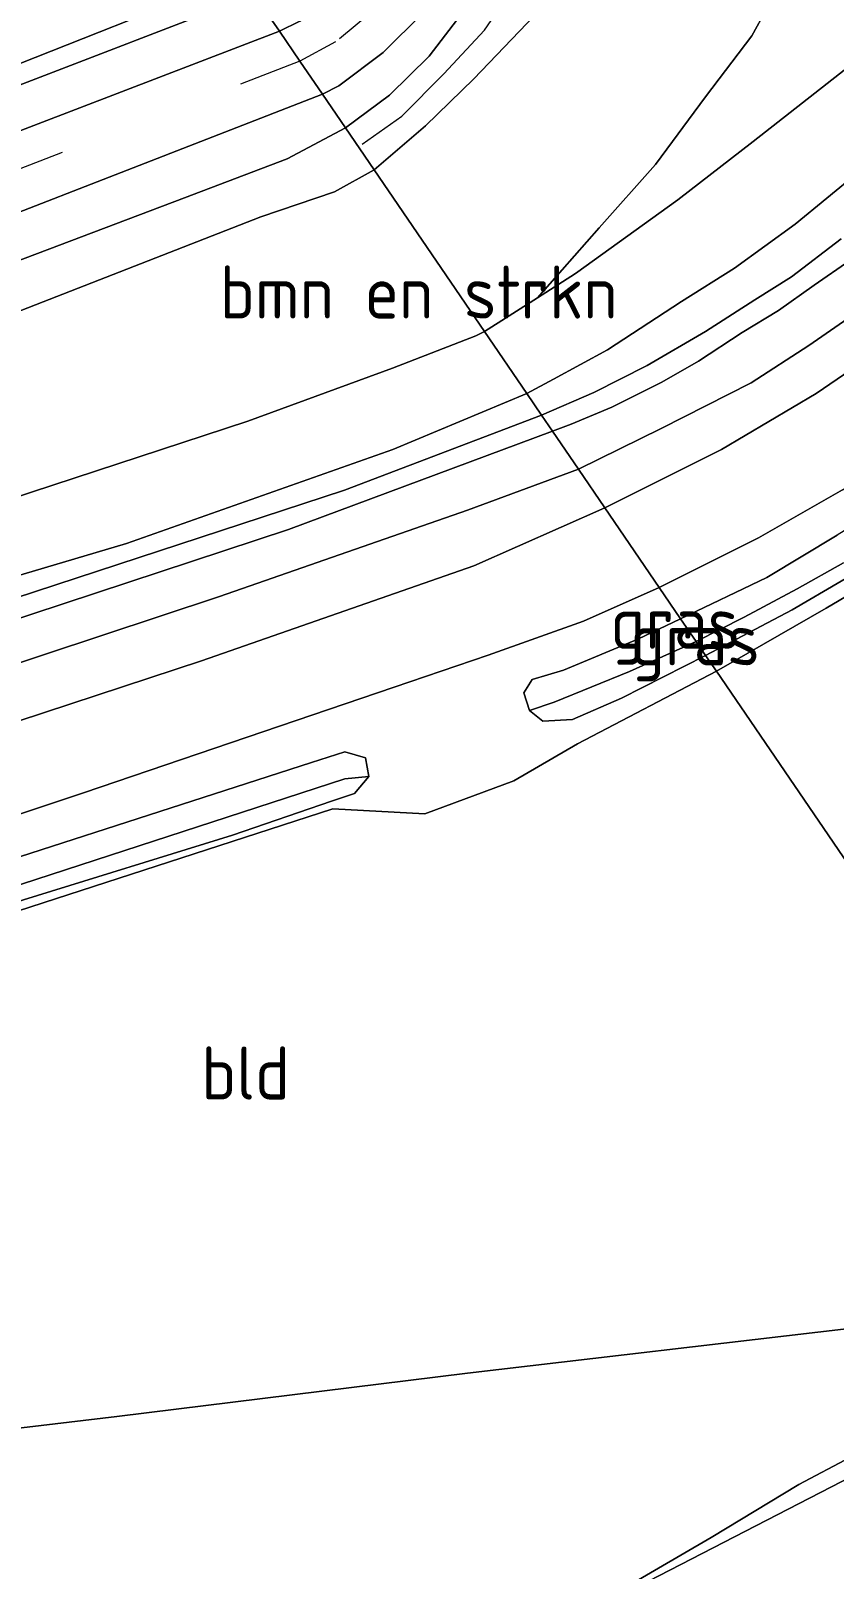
# Model space of a CAD drawing. Extents: x 253736 to 255979, y 477184 to 479215.
# Drawn here: x 254273 to 254310.8, y 477537.7 to 477610.2 of the extents above; entities that cross this region are included whole.
import ezdxf
from ezdxf.enums import TextEntityAlignment as Align

# ---------------------------------------------------------------- set-up
doc = ezdxf.new("R2010")
doc.units = 0
doc.linetypes.add('39strp', pattern=[12, 3, -9])
for name, color, linetype, lineweight in [('af-bs-doorgang', 8, 'Continuous', 18), ('af-bs-rasterhekwerk', 8, 'hekwerk', 18), ('bp-b5-bomenstruiken', 8, 'Continuous', 18), ('bp-b5-grasland', 8, 'Continuous', 18), ('bp-b5-overig', 8, 'Continuous', 18), ('gw-bs-insteekwatergang', 8, 'Continuous', 18), ('gw-bs-kruinlijn', 8, 'Continuous', 18), ('gw-bs-teenlijn', 8, 'Continuous', 18), ('mk-bs-39streep 0.15', 8, '39strp', 18), ('og-b5-grond_ingericht', 8, 'Continuous', 18), ('og-b5-spoor', 8, 'Continuous', 18), ('og-b5-water', 8, 'Continuous', 18), ('og-bs-hulpgeometrie', 8, 'Continuous', 18), ('og-bs-terreinafscheiding', 8, 'Continuous', 18), ('vh-b5-verh_soort', 8, 'Continuous', 18), ('wh-bs-greppel', 8, 'greppel', 18), ('wh-bs-waterlijn', 8, 'Continuous', 18)]:
    doc.layers.add(name, color=color, linetype=linetype, lineweight=lineweight)
doc.styles.add('rtw_iso', font='isocp.shx')
doc.linetypes.add('greppel', pattern='A,25.5,-0.01,[14,RTW.shx,S=1,R=0,X=0,Y=0],1,[14,RTW.shx,S=1,R=0,X=0,Y=0],1,[14,RTW.shx,S=1,R=0,X=0,Y=0],1,[14,RTW.shx,S=1,R=0,X=0,Y=0],1,[14,RTW.shx,S=1,R=0,X=0,Y=0],0.5,-0.01', length=30.02)
doc.linetypes.add('hekwerk', pattern='A,7,-1.5,[1,RTW.shx,S=0.75,R=0,X=0,Y=0],-1.5', length=10)

# ---------------------------------------------------------------- blocks, each defined once
blk = doc.blocks.new('dtbattr-r')
at = {"style": 'rtw_iso'}
blk.add_attdef('TAG', text='', height=2.5, dxfattribs=at).set_placement((0, 0), align=Align.MIDDLE_CENTER)
blk = doc.blocks.new('Deel_d28hz')
at = {"layer": 'af-bs-doorgang'}
blk.add_polyline3d([(254295.741, 477574.876, 23.279), (254291.548, 477573.314, 23.306)], dxfattribs=at)
at = {"layer": 'af-bs-rasterhekwerk'}
for points in [[(254305.281, 477580.035, 23.264), (254310.453, 477583.014, 23.242), (254314.055, 477585.124, 23.215), (254320.361, 477589.577, 23.197), (254326.838, 477595.349, 23.179), (254336.285, 477604.744, 23.056), (254344.455, 477612.703, 23.041), (254347.383, 477615.575, 23.023), (254361.225, 477624.149, 23.005), (254388.634, 477640.439, 23.131), (254414.137, 477655.25, 23.323), (254435.341, 477667.717, 23.656), (254456.128, 477627.019, 23.476), (254426.47, 477610.52, 23.293), (254399.983, 477595.896, 23.299), (254373.551, 477581.547, 23.341), (254342.313, 477565.125, 23.425), (254322.524, 477554.771, 23.24)], [(254288.585, 477604.874, 28.996), (254290.451, 477606.199, 29.086), (254292.441, 477608.195, 29.137), (254294.352, 477610.248, 29.2), (254296.208, 477612.96, 29.269), (254297.328, 477615.768, 29.329), (254297.962, 477618.482, 29.428), (254298.282, 477620.678, 29.452), (254298.194, 477623.689, 29.497), (254297.875, 477625.411, 29.5), (254297.296, 477627.586, 29.542), (254298.008, 477629.919, 28.429), (254301.788, 477639.184, 23.827), (254302.29, 477639.539, 23.527), (254305.92, 477641.576, 23.473)], [(254305.281, 477580.035, 23.264), (254298.734, 477576.61, 23.399), (254295.741, 477574.876, 23.279)], [(254291.548, 477573.314, 23.306), (254287.212, 477573.543, 23.228), (254267.002, 477566.99, 23.045), (254242.829, 477559.226, 22.937), (254224.765, 477553.322, 22.88), (254221.338, 477552.046, 22.844), (254218.092, 477538.176, 22.697)], [(254232.164, 477512.946, 24.131), (254223.257, 477525.936, 23.999), (254217.172, 477534.852, 23.834), (254215.819, 477537.077, 23.591), (254218.092, 477538.176, 22.697), (254233.383, 477540.146, 22.694), (254246.682, 477541.905, 22.742), (254261.564, 477543.065, 22.823), (254277.034, 477544.902, 23.048), (254293.547, 477546.947, 23.147), (254311.538, 477549.059, 23.213), (254322.524, 477554.771, 23.24)]]:
    blk.add_polyline3d(points, dxfattribs=at)
at = {"layer": 'bp-b5-bomenstruiken'}
for points in [[(254312.824, 477609.555, 23.233), (254307.012, 477605.012, 23.149), (254303.467, 477602.255, 23.083), (254298.641, 477598.784, 23.056), (254296.846, 477597.643, 23.056), (254299.754, 477600.929, 23.269), (254302.411, 477603.919, 23.269), (254304.766, 477607.116, 23.443), (254306.957, 477609.993, 23.404), (254308.977, 477613.672, 23.38), (254309.923, 477617.784, 23.374), (254310.255, 477621.876, 23.401), (254310.3, 477624.207, 23.428), (254310.12, 477627.033, 23.458), (254309.824, 477629.109, 23.467), (254308.852, 477631.708, 23.5), (254307.803, 477634.018, 23.53), (254306.105, 477636.317, 23.533), (254304.046, 477638.201, 23.533), (254302.909, 477639.067, 23.527), (254302.29, 477639.539, 23.527), (254305.92, 477641.576, 23.473), (254310.818, 477632.557, 23.344), (254315.043, 477622.648, 23.368)], [(254308.977, 477613.672, 23.38), (254306.957, 477609.993, 23.404), (254304.766, 477607.116, 23.443), (254302.411, 477603.919, 23.269), (254299.754, 477600.929, 23.269), (254296.846, 477597.643, 23.056), (254294.348, 477596.054, 23.045), (254289.153, 477603.665, 28.205), (254291.567, 477605.737, 28.207), (254293.853, 477607.964, 28.156), (254296.715, 477610.943, 28.168)], [(254174.594, 477579.249, 23.228), (254204.7, 477591.679, 23.315), (254237.388, 477605.473, 23.24), (254276.2, 477622.643, 23.354), (254282.902, 477612.824, 28.886), (254270.908, 477608.073, 28.601), (254252.296, 477600.683, 28.271), (254217.852, 477587.754, 27.353), (254192.557, 477578.387, 26.882)]]:
    blk.add_polyline3d(points, dxfattribs=at)
blk.add_polyline3d([(254294.348, 477596.054, 23.045), (254293.951, 477595.85, 23.045), (254290.014, 477594.322, 23.051), (254283.195, 477591.814, 23.036), (254271.957, 477588.134, 23.039), (254269.64, 477596.187, 27.971), (254272.191, 477596.913, 28.007), (254283.808, 477601.447, 28.142), (254287.292, 477602.628, 28.142), (254289.153, 477603.665, 28.205)], close=True, dxfattribs=at)
at = {"layer": 'bp-b5-grasland'}
for points in [[(254311.979, 477603.566, 23.203), (254308.998, 477601.112, 23.101), (254306.139, 477599.037, 23.05), (254303.638, 477597.459, 22.963), (254300.157, 477595.184, 22.855), (254297.611, 477593.795, 22.75), (254296.347, 477593.126, 22.616), (254294.348, 477596.054, 23.045), (254296.846, 477597.643, 23.056), (254298.641, 477598.784, 23.056), (254303.467, 477602.255, 23.083), (254307.012, 477605.012, 23.149), (254312.824, 477609.555, 23.233)], [(254311.168, 477600.42, 21.769), (254308.822, 477598.631, 21.745), (254307.099, 477597.543, 21.745), (254304.766, 477596.055, 21.745), (254302.022, 477594.439, 21.745), (254299.501, 477593.167, 21.745), (254297.046, 477592.102, 21.398), (254296.347, 477593.126, 22.616), (254297.611, 477593.795, 22.75), (254300.157, 477595.184, 22.855), (254303.638, 477597.459, 22.963), (254306.139, 477599.037, 23.05), (254308.998, 477601.112, 23.101), (254311.979, 477603.566, 23.203)], [(254313.765, 477598.255, 23.173), (254309.639, 477595.382, 23.164), (254306.92, 477593.623, 23.164), (254302.684, 477591.479, 23.158), (254298.783, 477589.556, 23.12), (254297.559, 477591.35, 21.398), (254298.439, 477591.688, 21.628), (254300.357, 477592.477, 21.64), (254302.704, 477593.657, 21.667), (254304.442, 477594.65, 21.709), (254306.488, 477596.006, 21.709), (254308.202, 477597.043, 21.679), (254309.89, 477598.237, 21.673), (254311.571, 477599.398, 21.667)], [(254314.189, 477596.006, 23.326), (254309.979, 477593.13, 23.362), (254305.52, 477590.487, 23.329), (254300.029, 477587.73, 23.233), (254298.783, 477589.556, 23.12), (254302.684, 477591.479, 23.158), (254306.92, 477593.623, 23.164), (254309.639, 477595.382, 23.164), (254313.765, 477598.255, 23.173)], [(254310.969, 477586.45, 23.395), (254307.662, 477584.45, 23.344), (254303.596, 477582.504, 23.315), (254302.583, 477583.988, 23.326), (254307.26, 477586.329, 23.326), (254311.227, 477588.583, 23.326)], [(254311.268, 477585.142, 22.708), (254309.088, 477583.918, 22.708), (254306.588, 477582.589, 22.708), (254304.321, 477581.441, 22.706), (254303.596, 477582.504, 23.315), (254307.662, 477584.45, 23.344), (254310.969, 477586.45, 23.395)], [(254313.468, 477585.625, 23.191), (254308.853, 477582.929, 23.218), (254304.773, 477580.779, 23.243), (254304.321, 477581.441, 22.706), (254306.588, 477582.589, 22.708), (254309.088, 477583.918, 22.708), (254311.268, 477585.142, 22.708)], [(254314.055, 477585.124, 23.215), (254310.453, 477583.014, 23.242), (254305.281, 477580.035, 23.264), (254304.773, 477580.779, 23.243), (254308.853, 477582.929, 23.218), (254313.468, 477585.625, 23.191)], [(254296.715, 477610.943, 28.168), (254293.853, 477607.964, 28.156), (254291.567, 477605.737, 28.207), (254289.153, 477603.665, 28.205), (254287.8, 477605.647, 29.219), (254289.877, 477607.186, 29.377), (254291.744, 477609.02, 29.434), (254293.44, 477611.24, 29.488)], [(254285.651, 477610.678, 29.293), (254284.694, 477610.198, 29.265), (254283.506, 477611.939, 29.177)], [(254192.557, 477578.387, 26.882), (254217.852, 477587.754, 27.353), (254252.296, 477600.683, 28.271), (254270.908, 477608.073, 28.601), (254282.902, 477612.824, 28.886), (254283.506, 477611.939, 29.177), (254260.456, 477603.054, 28.802), (254234.34, 477592.992, 28.334), (254206.216, 477582.359, 27.635), (254184.175, 477573.99, 27.194)], [(254184.175, 477573.99, 27.194), (254206.216, 477582.359, 27.635), (254234.34, 477592.992, 28.334), (254260.456, 477603.054, 28.802), (254283.506, 477611.939, 29.177), (254284.694, 477610.198, 29.265), (254256.247, 477599.284, 28.659), (254220.094, 477585.545, 27.939), (254186.929, 477572.888, 27.225)], [(254193.269, 477562.054, 23.234), (254212.456, 477568.641, 23.105), (254240.116, 477577.718, 23.066), (254271.957, 477588.134, 23.039), (254283.195, 477591.814, 23.036), (254290.014, 477594.322, 23.051), (254293.951, 477595.85, 23.045), (254294.348, 477596.054, 23.045), (254296.347, 477593.126, 22.616), (254290.031, 477590.491, 22.427), (254277.49, 477586.063, 22.403), (254265.873, 477582.621, 22.487), (254253.404, 477578.657, 22.517), (254234.534, 477572.457, 22.676), (254217.32, 477566.942, 22.766), (254202.48, 477562.128, 22.808), (254198.779, 477561.205, 22.922)], [(254259.82, 477576.245, 23.123), (254281.866, 477583.561, 23.105), (254293.554, 477587.623, 23.12), (254298.783, 477589.556, 23.12), (254300.029, 477587.73, 23.233), (254293.853, 477585.004, 23.238), (254281.012, 477580.531, 23.232), (254241.35, 477567.467, 23.088)], [(254184.414, 477567.949, 27.003), (254200.779, 477574.199, 27.366), (254225.245, 477583.73, 27.936), (254262.005, 477597.618, 28.677), (254286.717, 477607.234, 29.247), (254287.8, 477605.647, 29.219), (254285.063, 477604.18, 29.048), (254280.219, 477602.354, 29.006), (254269.455, 477598.277, 28.763), (254247.982, 477590.125, 28.451), (254223.268, 477580.887, 27.782), (254193.482, 477569.249, 27.137)], [(254193.482, 477569.249, 27.137), (254223.268, 477580.887, 27.782), (254247.982, 477590.125, 28.451), (254269.455, 477598.277, 28.763), (254280.219, 477602.354, 29.006), (254285.063, 477604.18, 29.048), (254287.8, 477605.647, 29.219), (254289.153, 477603.665, 28.205), (254287.292, 477602.628, 28.142), (254283.808, 477601.447, 28.142), (254272.191, 477596.913, 28.007), (254269.64, 477596.187, 27.971), (254271.957, 477588.134, 23.039), (254240.116, 477577.718, 23.066), (254212.456, 477568.641, 23.105), (254193.269, 477562.054, 23.234)], [(254199.981, 477558.316, 21.398), (254224.745, 477566.701, 21.398), (254260.918, 477578.729, 21.398), (254285.111, 477586.723, 21.398), (254297.559, 477591.35, 21.398), (254298.783, 477589.556, 23.12), (254293.554, 477587.623, 23.12), (254281.866, 477583.561, 23.105), (254259.82, 477576.245, 23.123), (254236.094, 477568.06, 23.111), (254213.225, 477560.298, 23.285), (254203.454, 477556.923, 23.354), (254196.841, 477554.281, 23.204)], [(254198.779, 477561.205, 22.922), (254202.48, 477562.128, 22.808), (254217.32, 477566.942, 22.766), (254234.534, 477572.457, 22.676), (254253.404, 477578.657, 22.517), (254265.873, 477582.621, 22.487), (254277.49, 477586.063, 22.403), (254290.031, 477590.491, 22.427), (254296.347, 477593.126, 22.616), (254297.046, 477592.102, 21.398), (254287.75, 477588.572, 21.398), (254263.455, 477580.603, 21.398), (254237.192, 477571.993, 21.398), (254208.938, 477562.358, 21.398), (254197.052, 477558.487, 21.398)], [(254272.637, 477569.264, 23.006), (254282.48, 477572.312, 23.09), (254287.148, 477573.904, 23.261), (254288.23, 477574.268, 23.237), (254288.91, 477575.065, 23.207), (254288.743, 477575.945, 23.219), (254287.77, 477576.241, 23.258), (254286.207, 477575.736, 23.306), (254265.288, 477568.978, 23.249)], [(254259.573, 477569.015, 23.202), (254275.453, 477574.303, 23.274), (254290.092, 477579.284, 23.319), (254294.524, 477580.795, 23.322), (254299.025, 477582.389, 23.328), (254302.583, 477583.988, 23.326), (254303.596, 477582.504, 23.315), (254301.575, 477581.548, 23.315), (254298.077, 477580.087, 23.306), (254296.594, 477579.645, 23.348), (254296.201, 477579.018, 23.366), (254296.469, 477578.178, 23.375), (254297.105, 477577.685, 23.366), (254298.502, 477577.766, 23.294), (254300.817, 477578.767, 23.243), (254304.773, 477580.779, 23.243), (254305.281, 477580.035, 23.264), (254298.734, 477576.61, 23.399), (254295.741, 477574.876, 23.279), (254291.548, 477573.314, 23.306), (254287.212, 477573.543, 23.228), (254267.002, 477566.99, 23.045)]]:
    blk.add_polyline3d(points, dxfattribs=at)
for points in [[(254287.8, 477605.647, 29.219), (254286.717, 477607.234, 29.247), (254287.485, 477607.63, 29.308), (254289.586, 477609.192, 29.344), (254291.463, 477611.077, 29.398), (254292.882, 477612.892, 29.443), (254294.245, 477615.38, 29.485), (254295.13, 477618.102, 29.548), (254295.48, 477620.54, 29.629), (254295.631, 477622.918, 29.677), (254295.418, 477624.867, 29.677), (254294.901, 477626.686, 29.68), (254294.422, 477627.853, 29.68), (254295.048, 477628.147, 29.68), (254295.64, 477628.025, 29.68), (254296.209, 477627.225, 29.704), (254296.801, 477625.562, 29.71), (254297.572, 477623.092, 29.689), (254297.411, 477620.044, 29.671), (254296.678, 477616.556, 29.611), (254295.024, 477613.287, 29.524), (254293.44, 477611.24, 29.488), (254291.744, 477609.02, 29.434), (254289.877, 477607.186, 29.377)], [(254304.321, 477581.441, 22.706), (254301.18, 477580.021, 22.649), (254297.642, 477578.571, 22.646), (254296.469, 477578.178, 23.375), (254296.201, 477579.018, 23.366), (254296.594, 477579.645, 23.348), (254298.077, 477580.087, 23.306), (254301.575, 477581.548, 23.315), (254303.596, 477582.504, 23.315)], [(254304.773, 477580.779, 23.243), (254300.817, 477578.767, 23.243), (254298.502, 477577.766, 23.294), (254297.105, 477577.685, 23.366), (254296.469, 477578.178, 23.375), (254297.642, 477578.571, 22.646), (254301.18, 477580.021, 22.649), (254304.321, 477581.441, 22.706)], [(254288.91, 477575.065, 23.207), (254287.772, 477574.96, 22.685), (254270.452, 477569.321, 22.646), (254245.659, 477561.337, 22.523), (254228.685, 477556.006, 22.511), (254221.891, 477553.618, 22.508), (254220.057, 477552.757, 22.922), (254219.424, 477553.341, 23.15), (254220.375, 477554.401, 23.15), (254221.571, 477555.013, 23.159), (254230.578, 477557.93, 23.081), (254246.786, 477562.918, 23.12), (254265.288, 477568.978, 23.249), (254286.207, 477575.736, 23.306), (254287.77, 477576.241, 23.258), (254288.743, 477575.945, 23.219)], [(254220.433, 477552.439, 22.811), (254220.057, 477552.757, 22.922), (254221.891, 477553.618, 22.508), (254228.685, 477556.006, 22.511), (254245.659, 477561.337, 22.523), (254270.452, 477569.321, 22.646), (254287.772, 477574.96, 22.685), (254288.91, 477575.065, 23.207), (254288.23, 477574.268, 23.237), (254287.148, 477573.904, 23.261), (254282.48, 477572.312, 23.09), (254272.637, 477569.264, 23.006), (254261.603, 477565.692, 23.012), (254252.645, 477562.821, 22.997), (254235.813, 477557.448, 22.832), (254224.835, 477554.1, 22.772), (254221.927, 477552.675, 22.844)], [(254325.975, 477549.715, 23.915), (254311.194, 477541.841, 23.852), (254297.026, 477534.529, 23.963), (254305.035, 477539.205, 23.612), (254309.165, 477541.693, 23.483), (254316.465, 477545.557, 23.486), (254325.422, 477550.463, 23.441)]]:
    blk.add_polyline3d(points, close=True, dxfattribs=at)
at = {"layer": 'bp-b5-overig'}
blk.add_polyline3d([(254260.971, 477535.346, 23.222), (254260.247, 477539.734, 23.159), (254260.134, 477541.433, 23), (254261.564, 477543.065, 22.823), (254277.034, 477544.902, 23.048), (254293.547, 477546.947, 23.147), (254311.538, 477549.059, 23.213), (254322.524, 477554.771, 23.24), (254323.455, 477553.407, 23.312), (254315.908, 477549.503, 23.309), (254314.305, 477548.712, 23.3), (254311.906, 477547.183, 23.339), (254311.366, 477545.823, 23.348), (254311.762, 477545.018, 23.375), (254313.27, 477545.193, 23.432), (254315.746, 477546.454, 23.447), (254324.898, 477551.172, 23.447), (254325.422, 477550.463, 23.441), (254316.465, 477545.557, 23.486), (254309.165, 477541.693, 23.483), (254305.035, 477539.205, 23.612), (254297.026, 477534.529, 23.963)], dxfattribs=at)
at = {"layer": 'gw-bs-insteekwatergang'}
for points in [[(254427.007, 477682.076, 23.086), (254417.455, 477676.244, 23.086), (254393.176, 477662.038, 23.041), (254363.703, 477644.77, 23.044), (254346.085, 477633.926, 23.05), (254342.629, 477631.852, 23.152), (254340.019, 477630.191, 23.239), (254337.596, 477628.663, 23.281), (254335.354, 477626.696, 23.26), (254332.912, 477624.415, 23.257), (254329.094, 477621.074, 23.236), (254325.965, 477617.673, 23.221), (254323.433, 477615.019, 23.239), (254320.109, 477611.279, 23.23), (254317.426, 477608.499, 23.23), (254314.678, 477605.704, 23.236), (254311.979, 477603.566, 23.203), (254308.998, 477601.112, 23.101), (254306.139, 477599.037, 23.05), (254303.638, 477597.459, 22.963), (254300.157, 477595.184, 22.855), (254297.611, 477593.795, 22.75), (254296.347, 477593.126, 22.616)], [(254298.783, 477589.556, 23.12), (254302.684, 477591.479, 23.158), (254306.92, 477593.623, 23.164), (254309.639, 477595.382, 23.164), (254313.765, 477598.255, 23.173), (254317.29, 477601.18, 23.164), (254320.608, 477604.326, 23.095), (254324.547, 477608.081, 23.095), (254327.641, 477611.869, 23.113), (254331.651, 477616.47, 23.14), (254335.133, 477619.775, 23.143), (254338.962, 477623.219, 23.089), (254342.999, 477626.299, 23.107), (254346.375, 477628.623, 23.134), (254349.34, 477630.563, 23.161), (254354.178, 477633.337, 23.152), (254371.107, 477643.285, 23.134), (254401.514, 477661.304, 23.215), (254429.643, 477678.248, 23.194)], [(254434.32, 477671.456, 23.402), (254412.106, 477657.782, 23.374), (254386.698, 477642.488, 23.332), (254364.156, 477629.235, 23.32), (254357.416, 477625.162, 23.326), (254352.319, 477621.879, 23.296), (254349.087, 477619.792, 23.275), (254345.777, 477617.367, 23.272), (254343.637, 477615.516, 23.308), (254340.783, 477612.956, 23.335), (254338.756, 477611.031, 23.347), (254334.634, 477606.779, 23.368), (254328.916, 477600.726, 23.365), (254326.35, 477598.148, 23.401), (254323.966, 477595.985, 23.401), (254322.233, 477594.442, 23.368), (254319.377, 477592.177, 23.398), (254316.605, 477590.108, 23.35), (254313.272, 477587.855, 23.38), (254310.969, 477586.45, 23.395), (254307.662, 477584.45, 23.344), (254303.596, 477582.504, 23.315)], [(254304.773, 477580.779, 23.243), (254308.853, 477582.929, 23.218), (254313.468, 477585.625, 23.191), (254317.197, 477587.963, 23.185), (254320.052, 477590.055, 23.173), (254322.649, 477592.178, 23.173), (254325.352, 477594.518, 23.179), (254328.565, 477597.733, 23.179), (254336.547, 477605.827, 23.086), (254341.209, 477610.42, 23.047), (254343.784, 477612.836, 23.026), (254345.861, 477614.684, 23.041), (254347.624, 477615.986, 23.044), (254349.809, 477617.584, 23.041), (254354.352, 477620.693, 23.059), (254363.309, 477626.063, 23.023), (254377.286, 477634.415, 23.035), (254406.008, 477651.432, 23.296), (254423.658, 477662.019, 23.497), (254433.091, 477667.62, 23.551), (254435.876, 477669.197, 23.809)], [(254296.347, 477593.126, 22.616), (254290.031, 477590.491, 22.427), (254277.49, 477586.063, 22.403), (254265.873, 477582.621, 22.487), (254253.404, 477578.657, 22.517), (254234.534, 477572.457, 22.676), (254217.32, 477566.942, 22.766), (254202.48, 477562.128, 22.808), (254198.779, 477561.205, 22.922), (254195.256, 477559.877, 22.943), (254191.248, 477557.924, 22.946), (254187.18, 477555.056, 22.916), (254182.896, 477550.786, 22.928), (254169.703, 477537.737, 22.724), (254155.672, 477524.14, 22.7)], [(254174.963, 477536.215, 22.724), (254185.445, 477545.986, 22.85), (254187.267, 477547.586, 22.973), (254189.66, 477549.584, 22.997), (254191.441, 477551.214, 23.093), (254193.677, 477552.9, 23.105), (254196.841, 477554.281, 23.204), (254203.454, 477556.923, 23.354), (254213.225, 477560.298, 23.285), (254236.094, 477568.06, 23.111), (254259.82, 477576.245, 23.123), (254281.866, 477583.561, 23.105), (254293.554, 477587.623, 23.12), (254298.783, 477589.556, 23.12)], [(254303.596, 477582.504, 23.315), (254301.575, 477581.548, 23.315), (254298.077, 477580.087, 23.306), (254296.594, 477579.645, 23.348), (254296.201, 477579.018, 23.366), (254296.469, 477578.178, 23.375), (254297.105, 477577.685, 23.366), (254298.502, 477577.766, 23.294), (254300.817, 477578.767, 23.243), (254304.773, 477580.779, 23.243)], [(254286.207, 477575.736, 23.306), (254265.288, 477568.978, 23.249), (254246.786, 477562.918, 23.12), (254230.578, 477557.93, 23.081), (254221.571, 477555.013, 23.159), (254220.375, 477554.401, 23.15), (254219.424, 477553.341, 23.15), (254220.057, 477552.757, 22.922), (254220.433, 477552.439, 22.811), (254221.927, 477552.675, 22.844), (254224.835, 477554.1, 22.772), (254235.813, 477557.448, 22.832), (254252.645, 477562.821, 22.997), (254261.603, 477565.692, 23.012), (254272.637, 477569.264, 23.006), (254282.48, 477572.312, 23.09), (254287.148, 477573.904, 23.261), (254288.23, 477574.268, 23.237), (254288.91, 477575.065, 23.207), (254288.743, 477575.945, 23.219), (254287.77, 477576.241, 23.258), (254286.207, 477575.736, 23.306)]]:
    blk.add_polyline3d(points, dxfattribs=at)
at = {"layer": 'gw-bs-kruinlijn'}
for points in [[(254295.048, 477628.147, 29.68), (254295.64, 477628.025, 29.68), (254296.209, 477627.225, 29.704), (254296.801, 477625.562, 29.71), (254297.572, 477623.092, 29.689), (254297.411, 477620.044, 29.671), (254296.678, 477616.556, 29.611), (254295.024, 477613.287, 29.524), (254293.44, 477611.24, 29.488), (254291.744, 477609.02, 29.434), (254289.877, 477607.186, 29.377), (254287.8, 477605.647, 29.219)], [(254134.86, 477534.384, 26.276), (254135.77, 477539.12, 26.345), (254137.659, 477544.629, 26.459), (254140.028, 477548.835, 26.567), (254142.987, 477552.897, 26.624), (254146.576, 477556.667, 26.684), (254149.948, 477559.509, 26.738), (254155.98, 477562.908, 26.792), (254167.82, 477567.561, 26.978), (254184.175, 477573.99, 27.194), (254206.216, 477582.359, 27.635), (254234.34, 477592.992, 28.334), (254260.456, 477603.054, 28.802), (254283.506, 477611.939, 29.177)], [(254287.8, 477605.647, 29.219), (254285.063, 477604.18, 29.048), (254280.219, 477602.354, 29.006), (254269.455, 477598.277, 28.763), (254247.982, 477590.125, 28.451), (254223.268, 477580.887, 27.782), (254193.482, 477569.249, 27.137), (254170.268, 477560.901, 26.801), (254161.352, 477557.923, 26.84), (254158.585, 477556.661, 26.771), (254156.505, 477555.46, 26.687), (254153.581, 477553.33, 26.687), (254150.671, 477551.266, 26.687), (254148.053, 477548.464, 26.534), (254146.099, 477545.691, 26.483), (254144.683, 477543.46, 26.408), (254143.79, 477541.276, 26.282), (254142.888, 477537.972, 26.261), (254142.308, 477535.581, 26.213)], [(254297.026, 477534.529, 23.963), (254311.194, 477541.841, 23.852), (254325.975, 477549.715, 23.915)]]:
    blk.add_polyline3d(points, dxfattribs=at)
at = {"layer": 'gw-bs-teenlijn'}
for points in [[(254302.29, 477639.539, 23.527), (254302.909, 477639.067, 23.527), (254304.046, 477638.201, 23.533), (254306.105, 477636.317, 23.533), (254307.803, 477634.018, 23.53), (254308.852, 477631.708, 23.5), (254309.824, 477629.109, 23.467), (254310.12, 477627.033, 23.458), (254310.3, 477624.207, 23.428), (254310.255, 477621.876, 23.401), (254309.923, 477617.784, 23.374), (254308.977, 477613.672, 23.38), (254306.957, 477609.993, 23.404), (254304.766, 477607.116, 23.443), (254302.411, 477603.919, 23.269), (254299.754, 477600.929, 23.269), (254296.846, 477597.643, 23.056)], [(254325.422, 477550.463, 23.441), (254316.465, 477545.557, 23.486), (254309.165, 477541.693, 23.483), (254305.035, 477539.205, 23.612), (254297.026, 477534.529, 23.963)]]:
    blk.add_polyline3d(points, dxfattribs=at)
at = {"layer": 'mk-bs-39streep 0.15'}
for points in [[(254291.308, 477630.639, 29.731), (254291.698, 477629.853, 29.746), (254292.948, 477627.004, 29.71), (254293.71, 477623.848, 29.662), (254293.73, 477620.602, 29.626), (254293.056, 477617.369, 29.518), (254291.768, 477614.384, 29.449), (254289.825, 477611.772, 29.38), (254287.334, 477609.696, 29.323), (254285.656, 477608.789, 29.229)], [(254285.656, 477608.789, 29.229), (254230.048, 477587.4, 28.137), (254170.011, 477564.442, 26.901), (254158.814, 477559.966, 26.823), (254153.496, 477557.208, 26.754), (254151.027, 477555.57, 26.688), (254148.694, 477553.721, 26.676), (254146.554, 477551.71, 26.64), (254144.71, 477549.48, 26.598), (254143.06, 477546.993, 26.532), (254141.693, 477544.416, 26.454), (254140.537, 477541.572, 26.424), (254139.727, 477538.87, 26.367), (254139.062, 477535.81, 26.25)]]:
    blk.add_polyline3d(points, dxfattribs=at)
at = {"layer": 'og-b5-grond_ingericht'}
for points in [[(254456.128, 477627.019, 23.476), (254426.47, 477610.52, 23.293), (254399.983, 477595.896, 23.299), (254373.551, 477581.547, 23.341), (254342.313, 477565.125, 23.425), (254322.524, 477554.771, 23.24), (254305.281, 477580.035, 23.264), (254310.453, 477583.014, 23.242), (254314.055, 477585.124, 23.215), (254320.361, 477589.577, 23.197), (254326.838, 477595.349, 23.179), (254336.285, 477604.744, 23.056), (254344.455, 477612.703, 23.041), (254347.383, 477615.575, 23.023), (254361.225, 477624.149, 23.005), (254388.634, 477640.439, 23.131), (254414.137, 477655.25, 23.323), (254435.341, 477667.717, 23.656)], [(254322.524, 477554.771, 23.24), (254311.538, 477549.059, 23.213), (254293.547, 477546.947, 23.147), (254277.034, 477544.902, 23.048), (254261.564, 477543.065, 22.823), (254246.682, 477541.905, 22.742), (254233.383, 477540.146, 22.694), (254218.092, 477538.176, 22.697), (254221.338, 477552.046, 22.844), (254224.765, 477553.322, 22.88), (254242.829, 477559.226, 22.937), (254267.002, 477566.99, 23.045), (254287.212, 477573.543, 23.228), (254291.548, 477573.314, 23.306), (254295.741, 477574.876, 23.279), (254298.734, 477576.61, 23.399), (254305.281, 477580.035, 23.264)]]:
    blk.add_polyline3d(points, close=True, dxfattribs=at)
at = {"layer": 'og-b5-spoor'}
blk.add_polyline3d([(254333.139, 477539.219, 23.861), (254304.197, 477523.572, 23.957), (254295.868, 477518.756, 24.023), (254293.205, 477516.957, 24.041), (254289.069, 477514.697, 24.041), (254284.434, 477512.773, 24.014), (254280.561, 477510.634, 24.014), (254267.827, 477503.204, 23.936), (254247.677, 477492.44, 23.978), (254245.718, 477491.038, 24.047), (254244.42, 477491.066, 24.255), (254243.438, 477492.841, 24.327), (254241.682, 477495.92, 24.375), (254241.85, 477496.021, 24.375), (254240.109, 477499.426, 24.363), (254239.626, 477499.136, 24.357), (254238.964, 477500.388, 24.297), (254237.724, 477501.141, 24.255), (254239.268, 477502.191, 24.164), (254284.338, 477526.866, 24.005), (254297.026, 477534.529, 23.963), (254311.194, 477541.841, 23.852), (254325.975, 477549.715, 23.915)], close=True, dxfattribs=at)
at = {"layer": 'og-b5-water'}
for points in [[(254311.571, 477599.398, 21.667), (254309.89, 477598.237, 21.673), (254308.202, 477597.043, 21.679), (254306.488, 477596.006, 21.709), (254304.442, 477594.65, 21.709), (254302.704, 477593.657, 21.667), (254300.357, 477592.477, 21.64), (254298.439, 477591.688, 21.628), (254297.559, 477591.35, 21.398), (254297.046, 477592.102, 21.398), (254299.501, 477593.167, 21.745), (254302.022, 477594.439, 21.745), (254304.766, 477596.055, 21.745), (254307.099, 477597.543, 21.745), (254308.822, 477598.631, 21.745), (254311.168, 477600.42, 21.769)], [(254155.902, 477521.671, 21.398), (254181.979, 477546.631, 21.398), (254186.844, 477551.529, 21.398), (254190.528, 477554.982, 21.398), (254193.035, 477556.674, 21.398), (254195.204, 477557.782, 21.398), (254197.052, 477558.487, 21.398), (254208.938, 477562.358, 21.398), (254237.192, 477571.993, 21.398), (254263.455, 477580.603, 21.398), (254287.75, 477588.572, 21.398), (254297.046, 477592.102, 21.398), (254297.559, 477591.35, 21.398), (254285.111, 477586.723, 21.398), (254260.918, 477578.729, 21.398), (254224.745, 477566.701, 21.398), (254199.981, 477558.316, 21.398), (254196.461, 477557.024, 21.398), (254193.843, 477555.864, 21.398), (254191.726, 477554.363, 21.398), (254190.081, 477553.033, 21.398), (254188.304, 477551.448, 21.398), (254185.756, 477548.805, 21.398), (254159.247, 477523.318, 21.398)]]:
    blk.add_polyline3d(points, dxfattribs=at)
at = {"layer": 'og-bs-hulpgeometrie'}
for points in [[(254283.506, 477611.939, 29.177), (254284.694, 477610.198, 29.265), (254285.656, 477608.789, 29.229), (254286.717, 477607.234, 29.247), (254287.8, 477605.647, 29.219), (254289.153, 477603.665, 28.205), (254294.348, 477596.054, 23.045), (254296.347, 477593.126, 22.616), (254297.046, 477592.102, 21.398), (254297.559, 477591.35, 21.398), (254298.783, 477589.556, 23.12), (254300.029, 477587.73, 23.233), (254302.583, 477583.988, 23.326), (254303.596, 477582.504, 23.315), (254304.321, 477581.441, 22.706), (254304.773, 477580.779, 23.243), (254305.281, 477580.035, 23.264), (254322.524, 477554.771, 23.24)], [(254297.642, 477578.571, 22.646), (254296.469, 477578.178, 23.375)], [(254287.772, 477574.96, 22.685), (254288.91, 477575.065, 23.207)]]:
    blk.add_polyline3d(points, dxfattribs=at)
at = {"layer": 'og-bs-terreinafscheiding'}
for points in [[(254300.029, 477587.73, 23.233), (254305.52, 477590.487, 23.329), (254309.979, 477593.13, 23.362), (254314.189, 477596.006, 23.326), (254318.629, 477599.648, 23.305), (254322.018, 477602.767, 23.314), (254326.797, 477607.853, 23.305), (254332.001, 477613.19, 23.299), (254336.699, 477617.945, 23.305), (254340.6, 477621.542, 23.296), (254344.368, 477624.45, 23.311), (254348.454, 477627.169, 23.314), (254358.691, 477633.265, 23.26), (254398.472, 477656.815, 23.362), (254430.769, 477676.612, 23.328)], [(254302.583, 477583.988, 23.326), (254307.26, 477586.329, 23.326), (254311.227, 477588.583, 23.326), (254314.713, 477590.645, 23.326), (254318.358, 477593.473, 23.326), (254321.402, 477596.053, 23.326), (254324.767, 477599.154, 23.326), (254329.464, 477604.011, 23.341), (254333.896, 477608.834, 23.323), (254337.261, 477612.322, 23.293), (254340.834, 477615.633, 23.299), (254343.04, 477617.76, 23.302), (254345.044, 477619.346, 23.314), (254349.684, 477622.77, 23.305), (254354.017, 477625.417, 23.278), (254364.697, 477631.779, 23.299), (254405.808, 477656.193, 23.344), (254433.342, 477672.876, 23.325)], [(254294.348, 477596.054, 23.045), (254296.846, 477597.643, 23.056), (254298.641, 477598.784, 23.056), (254303.467, 477602.255, 23.083), (254307.012, 477605.012, 23.149), (254312.824, 477609.555, 23.233), (254313.847, 477610.971, 23.26), (254314.57, 477612.573, 23.356), (254315.486, 477615.113, 23.365), (254315.809, 477617.885, 23.392), (254315.569, 477620.701, 23.386), (254315.043, 477622.648, 23.368), (254310.818, 477632.557, 23.344), (254305.92, 477641.576, 23.473)], [(254289.153, 477603.665, 28.205), (254291.567, 477605.737, 28.207), (254293.853, 477607.964, 28.156), (254296.715, 477610.943, 28.168), (254297.938, 477613.1, 28.186), (254298.978, 477615.375, 28.222), (254300.024, 477619.154, 28.255), (254300.214, 477621.417, 28.216), (254299.832, 477624.673, 28.261), (254299.219, 477626.968, 28.264), (254298.576, 477628.476, 28.348), (254298.45, 477628.942, 28.339), (254298.008, 477629.919, 28.429)], [(254294.422, 477627.853, 29.68), (254294.901, 477626.686, 29.68), (254295.418, 477624.867, 29.677), (254295.631, 477622.918, 29.677), (254295.48, 477620.54, 29.629), (254295.13, 477618.102, 29.548), (254294.245, 477615.38, 29.485), (254292.882, 477612.892, 29.443), (254291.463, 477611.077, 29.398), (254289.586, 477609.192, 29.344), (254287.485, 477607.63, 29.308), (254286.717, 477607.234, 29.247)], [(254284.694, 477610.198, 29.265), (254285.651, 477610.678, 29.293), (254286.579, 477611.256, 29.311), (254287.558, 477612.12, 29.311), (254288.44, 477612.94, 29.311), (254289.261, 477613.882, 29.341), (254290.094, 477615.072, 29.377), (254290.817, 477616.247, 29.422), (254291.317, 477617.892, 29.476), (254291.66, 477619.002, 29.527), (254291.969, 477620.381, 29.596), (254292.037, 477621.447, 29.641), (254291.997, 477622.675, 29.65), (254291.879, 477623.833, 29.686), (254291.771, 477624.678, 29.665), (254291.564, 477625.304, 29.683), (254291.224, 477626.253, 29.731)], [(254282.902, 477612.824, 28.886), (254270.908, 477608.073, 28.601), (254252.296, 477600.683, 28.271), (254217.852, 477587.754, 27.353), (254192.557, 477578.387, 26.882), (254165.099, 477567.632, 26.297), (254156.325, 477564.17, 26.192), (254153.573, 477562.784, 26.159), (254150.372, 477560.938, 26.138), (254146.935, 477558.737, 26.096), (254144.003, 477556.119, 26.006), (254142, 477554.217, 25.949), (254139.988, 477551.629, 25.928), (254137.532, 477547.663, 25.883), (254135.991, 477544.404, 25.829), (254134.902, 477540.61, 25.721), (254133.736, 477536.494, 25.628)], [(254284.694, 477610.198, 29.265), (254256.247, 477599.284, 28.659), (254220.094, 477585.545, 27.939), (254186.929, 477572.888, 27.225), (254169.177, 477566.133, 26.934), (254163.153, 477563.714, 26.925), (254157.902, 477561.698, 26.883), (254153.223, 477559.242, 26.802), (254149.1, 477556.499, 26.715), (254146.029, 477553.788, 26.622), (254143.2, 477550.356, 26.589), (254141.111, 477547.138, 26.565), (254138.758, 477541.934, 26.439), (254137.435, 477536.753, 26.316)], [(254300.029, 477587.73, 23.233), (254293.853, 477585.004, 23.238), (254281.012, 477580.531, 23.232), (254241.35, 477567.467, 23.088), (254219.113, 477560.386, 23.19), (254216.078, 477559.413, 23.268), (254213.366, 477558.499, 23.34), (254211.927, 477557.929, 23.391), (254210.291, 477557.164, 23.466), (254208.429, 477555.584, 23.49), (254207.034, 477553.912, 23.523), (254205.967, 477552.159, 23.58), (254205.492, 477549.935, 23.592), (254205.46, 477547.402, 23.607), (254205.863, 477545.489, 23.634), (254206.492, 477543.911, 23.67), (254207.825, 477540.923, 23.685), (254210.563, 477536.571, 23.772)], [(254140.437, 477532.531, 26.169), (254141.229, 477537.724, 26.292), (254143.26, 477543.35, 26.403), (254146.097, 477548.166, 26.514), (254149.519, 477551.976, 26.613), (254153.718, 477555.248, 26.676), (254157.414, 477557.383, 26.733), (254164.184, 477560.323, 26.811), (254171.655, 477563.156, 26.841), (254184.414, 477567.949, 27.003), (254200.779, 477574.199, 27.366), (254225.245, 477583.73, 27.936), (254262.005, 477597.618, 28.677), (254286.717, 477607.234, 29.247)], [(254289.153, 477603.665, 28.205), (254287.292, 477602.628, 28.142), (254283.808, 477601.447, 28.142), (254272.191, 477596.913, 28.007), (254269.64, 477596.187, 27.971), (254271.957, 477588.134, 23.039), (254283.195, 477591.814, 23.036), (254290.014, 477594.322, 23.051), (254293.951, 477595.85, 23.045), (254294.348, 477596.054, 23.045)], [(254237.201, 477501.917, 24.252), (254228.859, 477514.4, 24.045), (254213.129, 477538.154, 23.655), (254212.21, 477540.39, 23.625), (254211.633, 477542.347, 23.571), (254211.286, 477544.518, 23.469), (254211.455, 477546.904, 23.457), (254211.887, 477548.673, 23.361), (254212.676, 477550.349, 23.343), (254214.141, 477552.166, 23.295), (254215.406, 477553.456, 23.265), (254216.765, 477554.603, 23.241), (254218.374, 477555.52, 23.235), (254220.269, 477556.263, 23.16), (254239.96, 477562.865, 23.067), (254259.573, 477569.015, 23.202), (254275.453, 477574.303, 23.274), (254290.092, 477579.284, 23.319), (254294.524, 477580.795, 23.322), (254299.025, 477582.389, 23.328), (254302.583, 477583.988, 23.326)]]:
    blk.add_polyline3d(points, dxfattribs=at)
at = {"layer": 'vh-b5-verh_soort'}
for points in [[(254311.227, 477588.583, 23.326), (254307.26, 477586.329, 23.326), (254302.583, 477583.988, 23.326), (254300.029, 477587.73, 23.233), (254305.52, 477590.487, 23.329), (254309.979, 477593.13, 23.362), (254314.189, 477596.006, 23.326)], [(254291.463, 477611.077, 29.398), (254289.586, 477609.192, 29.344), (254287.485, 477607.63, 29.308), (254286.717, 477607.234, 29.247), (254285.656, 477608.789, 29.229), (254284.694, 477610.198, 29.265), (254285.651, 477610.678, 29.293)], [(254241.35, 477567.467, 23.088), (254281.012, 477580.531, 23.232), (254293.853, 477585.004, 23.238), (254300.029, 477587.73, 23.233), (254302.583, 477583.988, 23.326), (254299.025, 477582.389, 23.328), (254294.524, 477580.795, 23.322), (254290.092, 477579.284, 23.319), (254275.453, 477574.303, 23.274), (254259.573, 477569.015, 23.202)], [(254186.929, 477572.888, 27.225), (254220.094, 477585.545, 27.939), (254256.247, 477599.284, 28.659), (254284.694, 477610.198, 29.265), (254285.656, 477608.789, 29.229), (254286.717, 477607.234, 29.247), (254262.005, 477597.618, 28.677), (254225.245, 477583.73, 27.936), (254200.779, 477574.199, 27.366), (254184.414, 477567.949, 27.003)]]:
    blk.add_polyline3d(points, dxfattribs=at)
at = {"layer": 'wh-bs-greppel'}
for points in [[(254304.321, 477581.441, 22.706), (254306.588, 477582.589, 22.708), (254309.088, 477583.918, 22.708), (254311.268, 477585.142, 22.708)], [(254304.321, 477581.441, 22.706), (254301.18, 477580.021, 22.649), (254297.642, 477578.571, 22.646)], [(254287.772, 477574.96, 22.685), (254270.452, 477569.321, 22.646), (254245.659, 477561.337, 22.523), (254228.685, 477556.006, 22.511), (254221.891, 477553.618, 22.508)]]:
    blk.add_polyline3d(points, dxfattribs=at)
at = {"layer": 'wh-bs-waterlijn'}
for points in [[(254311.168, 477600.42, 21.769), (254308.822, 477598.631, 21.745), (254307.099, 477597.543, 21.745), (254304.766, 477596.055, 21.745), (254302.022, 477594.439, 21.745), (254299.501, 477593.167, 21.745), (254297.046, 477592.102, 21.398)], [(254297.559, 477591.35, 21.398), (254298.439, 477591.688, 21.628), (254300.357, 477592.477, 21.64), (254302.704, 477593.657, 21.667), (254304.442, 477594.65, 21.709), (254306.488, 477596.006, 21.709), (254308.202, 477597.043, 21.679), (254309.89, 477598.237, 21.673), (254311.571, 477599.398, 21.667)], [(254297.046, 477592.102, 21.398), (254287.75, 477588.572, 21.398), (254263.455, 477580.603, 21.398), (254237.192, 477571.993, 21.398), (254208.938, 477562.358, 21.398), (254197.052, 477558.487, 21.398), (254195.204, 477557.782, 21.398), (254193.035, 477556.674, 21.398), (254190.528, 477554.982, 21.398), (254186.844, 477551.529, 21.398), (254181.979, 477546.631, 21.398), (254155.902, 477521.671, 21.398)], [(254159.247, 477523.318, 21.398), (254185.756, 477548.805, 21.398), (254188.304, 477551.448, 21.398), (254190.081, 477553.033, 21.398), (254191.726, 477554.363, 21.398), (254193.843, 477555.864, 21.398), (254196.461, 477557.024, 21.398), (254199.981, 477558.316, 21.398), (254224.745, 477566.701, 21.398), (254260.918, 477578.729, 21.398), (254285.111, 477586.723, 21.398), (254297.559, 477591.35, 21.398)]]:
    blk.add_polyline3d(points, dxfattribs=at)
at = {"layer": 'bp-b5-bomenstruiken'}
ref = blk.add_blockref('dtbattr-r', (254281.882812, 477595.90625, 25.338909), dxfattribs=at)
ref.add_attrib('TAG', 'bmn en strkn', dxfattribs={"layer": '0', "height": 2.5, "style": 'rtw_iso'}).set_placement((254281.882812, 477595.90625, 25.338909), align=Align.BOTTOM_LEFT)
at = {"layer": 'bp-b5-grasland'}
ref = blk.add_blockref('dtbattr-r', (254300.289062, 477580.34375, 23.0732), dxfattribs=at)
ref.add_attrib('TAG', 'gras', dxfattribs={"layer": '0', "height": 2.5, "style": 'rtw_iso'}).set_placement((254300.289062, 477580.34375, 23.0732), align=Align.BOTTOM_LEFT)
ref = blk.add_blockref('dtbattr-r', (254301.21875, 477579.5625, 23.085), dxfattribs=at)
ref.add_attrib('TAG', 'gras', dxfattribs={"layer": '0', "height": 2.5, "style": 'rtw_iso'}).set_placement((254301.21875, 477579.5625, 23.085), align=Align.BOTTOM_LEFT)
at = {"layer": 'og-b5-grond_ingericht'}
ref = blk.add_blockref('dtbattr-r', (254281.007812, 477559.09375, 23.057), dxfattribs=at)
ref.add_attrib('TAG', 'bld', dxfattribs={"layer": '0', "height": 2.5, "style": 'rtw_iso'}).set_placement((254281.007812, 477559.09375, 23.057), align=Align.BOTTOM_LEFT)

msp = doc.modelspace()

# ---------------------------------------------------------------- block references
at = {"linetype": 'ByBlock'}
msp.add_blockref('Deel_d28hz', (0, 0), dxfattribs=at)
msp.add_blockref('Deel_d28hz', (0, 0), dxfattribs=at)

doc.saveas('drawing.dxf')
